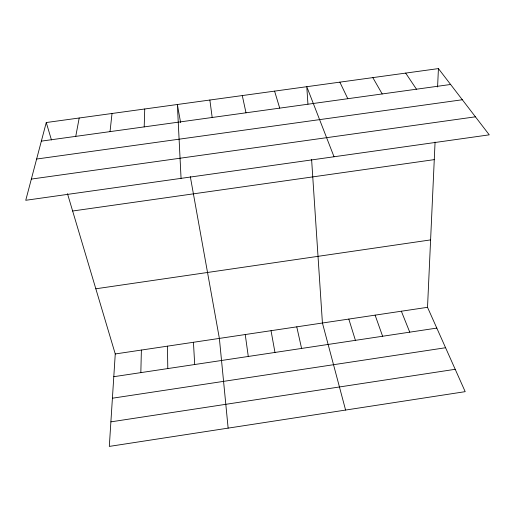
<?xml version="1.0" encoding="UTF-8"?>
<svg xmlns="http://www.w3.org/2000/svg" width="515" height="515" viewBox="0 0 515 515"><rect width="100%" height="100%" fill="white"/><g stroke="black" fill="none" stroke-linecap="round" stroke-linejoin="round"><path stroke-width="0.77" d="M140.833 372.628L141.387 350.052M144.194 126.896L144.741 108.987M67.465 193.653L115.257 353.96L109.309 446.408L465.193 391.658L427.521 307.313L435.072 142.063M437.583 86.984L438.426 68.592L46.26 122.531L25.75 200.29L489.25 134.84L438.426 68.592M110.03 131.621L112.019 113.487M75.75 136.372L79.194 118.006M110.886 421.862L455.209 369.3M112.405 398.211L445.572 347.734M115.257 353.96L427.521 307.313M113.789 376.697L436.804 328.094M95.829 288.786L430.604 239.9M72.634 211.008L434.267 159.631M36.629 159.038L462.328 99.749M31.344 179.085L475.422 116.815M41.355 141.129L450.612 84.479M405.678 73.098L416.461 89.204M372.821 77.617L382.194 93.949M339.855 82.149L347.812 98.706M401.352 311.227L409.747 332.169M334.029 156.76L306.786 86.7L307.938 104.133M375.113 315.141L382.613 336.25M348.81 319.075L355.414 340.344M274.585 91.129L279.716 108.137M46.26 122.531L51.461 139.983M345.591 410.056L322.429 323.014L311.607 159.489M296.762 326.845L301.59 348.443M242.282 95.571L246.003 112.804M271.032 330.688L274.971 352.447M180.604 122.564L177.36 104.5L181.061 178.364M190.312 176.613L219.371 338.406L228.139 428.126M245.237 334.544L248.288 356.457M209.869 100.032L212.18 117.484M193.44 342.282L194.702 364.523M167.446 346.164L167.8 368.573"/></g></svg>
